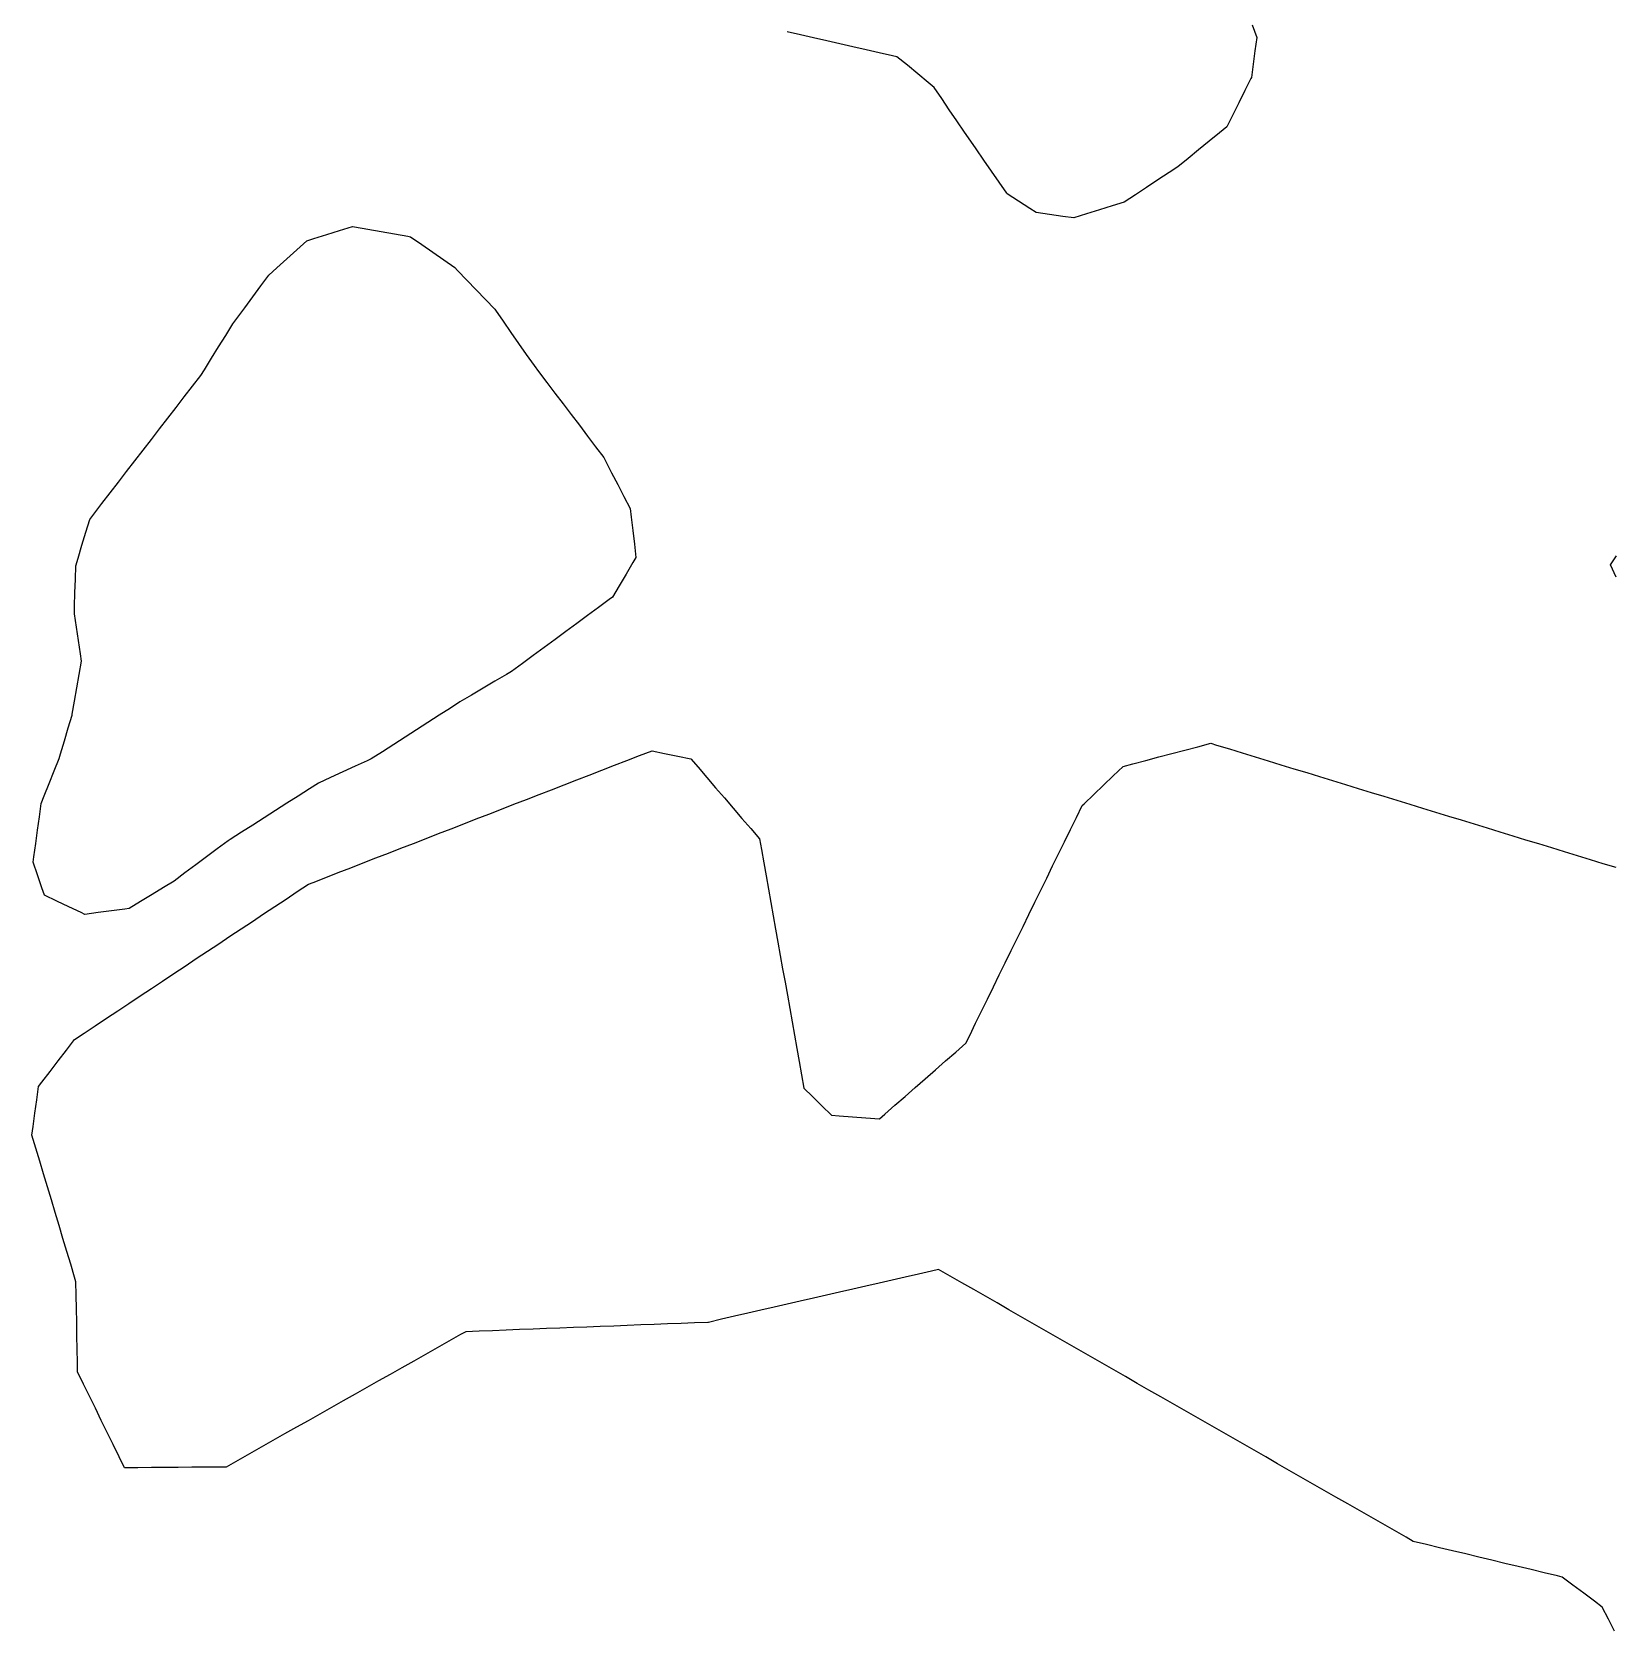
# Model space of a CAD drawing. Header units: millimetres. Extents: x 257 to 2289, y 96 to 1983.
# Drawn here: x 1792 to 1909.5, y 1038.7 to 1157.4 of the extents above; entities that cross this region are included whole.
import ezdxf

# ---------------------------------------------------------------- set-up
doc = ezdxf.new("R2010")
doc.units = ezdxf.units.MM
for name, color, linetype in [('ALL_HOLES', 1, 'Continuous'), ('ALL_ISLANDS', 7, 'Continuous'), ('OUTLINE_ISLAND_01', 7, 'Continuous'), ('OUTLINE_ISLAND_01_HOLE_30', 1, 'Continuous'), ('OUTLINE_ISLAND_01_HOLE_41', 1, 'Continuous')]:
    doc.layers.add(name, color=color, linetype=linetype)

msp = doc.modelspace()

# ---------------------------------------------------------------- linework, layer by layer
at = {"layer": 'ALL_HOLES'}
msp.add_lwpolyline([(1882.5954, 1157.9169), (1882.924, 1156.9724), (1882.7962, 1155.9869), (1882.6676, 1154.9952), (1882.5389, 1154.0035), (1882.4977, 1153.9212), (1882.05, 1153.027), (1881.6023, 1152.1328), (1881.1547, 1151.2386), (1880.707, 1150.3444), (1880.1612, 1149.8996), (1879.3861, 1149.2678), (1878.611, 1148.636), (1877.8358, 1148.0042), (1877.0607, 1147.3723), (1876.4214, 1146.9508), (1875.5866, 1146.4002), (1874.7518, 1145.8497), (1873.917, 1145.2991), (1873.0822, 1144.7486), (1872.2031, 1144.4757), (1871.248, 1144.1793), (1870.2929, 1143.883), (1869.3379, 1143.5866), (1868.5396, 1143.6976), (1867.5491, 1143.8354), (1866.5587, 1143.9732), (1866.0831, 1144.2807), (1865.2434, 1144.8238), (1864.4038, 1145.3669), (1864.3729, 1145.4115), (1863.8038, 1146.2338), (1863.2347, 1147.056), (1862.6656, 1147.8783), (1862.0964, 1148.7006), (1861.5273, 1149.5228), (1861.2302, 1149.958), (1860.6663, 1150.7838), (1860.1024, 1151.6097), (1859.5385, 1152.4355), (1858.9746, 1153.2614), (1858.5267, 1153.632), (1857.7563, 1154.2696), (1856.9859, 1154.9071), (1856.2155, 1155.5447), (1855.8737, 1155.6224), (1854.8986, 1155.8442), (1853.9235, 1156.0661), (1852.9484, 1156.2879), (1851.9734, 1156.5097), (1850.9983, 1156.7315), (1850.0232, 1156.9534), (1849.0481, 1157.1752), (1848.073, 1157.397)], dxfattribs=at)
msp.add_lwpolyline([(1820.1059, 1142.1853), (1820.9268, 1141.6142), (1821.7477, 1141.0431), (1822.5686, 1140.4721), (1823.3895, 1139.901), (1823.5928, 1139.6887), (1824.2844, 1138.9665), (1824.976, 1138.2442), (1825.6676, 1137.5219), (1826.3593, 1136.7997), (1826.4075, 1136.7304), (1826.9792, 1135.91), (1827.5509, 1135.0895), (1828.1226, 1134.269), (1828.6944, 1133.4486), (1829.2661, 1132.6281), (1829.6105, 1132.1742), (1830.215, 1131.3776), (1830.8195, 1130.581), (1831.4239, 1129.7844), (1832.0284, 1128.9878), (1832.6329, 1128.1912), (1833.2374, 1127.3945), (1833.8419, 1126.5979), (1834.4464, 1125.8013), (1834.5706, 1125.5606), (1835.0293, 1124.672), (1835.4879, 1123.7833), (1835.9466, 1122.8947), (1836.4052, 1122.0061), (1836.4818, 1121.3629), (1836.6001, 1120.3699), (1836.7184, 1119.3769), (1836.8366, 1118.3839), (1836.6115, 1118.0036), (1836.1021, 1117.1431), (1835.5928, 1116.2825), (1835.0834, 1115.422), (1834.854, 1115.2533), (1834.0482, 1114.6611), (1833.2424, 1114.069), (1832.4366, 1113.4768), (1831.6308, 1112.8846), (1830.825, 1112.2924), (1830.0191, 1111.7002), (1829.2133, 1111.108), (1828.4075, 1110.5158), (1827.6017, 1109.9237), (1827.212, 1109.6939), (1826.3506, 1109.186), (1825.4892, 1108.6781), (1824.6278, 1108.1702), (1823.7663, 1107.6623), (1823.0549, 1107.2057), (1822.2134, 1106.6655), (1821.3718, 1106.1253), (1820.5303, 1105.5852), (1819.6887, 1105.045), (1818.8472, 1104.5048), (1818.0056, 1103.9647), (1817.1641, 1103.4245), (1816.8876, 1103.2976), (1815.9787, 1102.8805), (1815.0699, 1102.4634), (1814.161, 1102.0463), (1813.2522, 1101.6292), (1812.5955, 1101.2104), (1811.7524, 1100.6727), (1810.9092, 1100.135), (1810.0661, 1099.5973), (1809.223, 1099.0596), (1808.3798, 1098.5219), (1807.5367, 1097.9841), (1806.6936, 1097.4464), (1806.5545, 1097.3433), (1805.7513, 1096.7477), (1804.948, 1096.1522), (1804.1447, 1095.5566), (1803.3414, 1094.961), (1802.5381, 1094.3654), (1801.758, 1093.8887), (1800.9047, 1093.3674), (1800.0514, 1092.846), (1799.198, 1092.3246), (1798.8948, 1092.2839), (1797.9036, 1092.151), (1796.9125, 1092.0181), (1795.9214, 1091.8852), (1795.633, 1092.0216), (1794.7289, 1092.4489), (1793.8248, 1092.8762), (1792.9207, 1093.3035), (1792.7267, 1093.8714), (1792.4035, 1094.8177), (1792.0803, 1095.764), (1792.1344, 1096.1624), (1792.2688, 1097.1533), (1792.4033, 1098.1443), (1792.5378, 1099.1352), (1792.6722, 1100.1261), (1792.8919, 1100.6772), (1793.2621, 1101.6062), (1793.6324, 1102.5351), (1794.0026, 1103.464), (1794.1073, 1103.8108), (1794.3963, 1104.7681), (1794.6854, 1105.7254), (1794.9744, 1106.6828), (1794.9846, 1106.7407), (1795.1572, 1107.7257), (1795.3298, 1108.7107), (1795.5024, 1109.6957), (1795.675, 1110.6807), (1795.5911, 1111.2373), (1795.4421, 1112.2262), (1795.2931, 1113.215), (1795.1441, 1114.2039), (1795.1585, 1114.7642), (1795.1844, 1115.7638), (1795.2102, 1116.7635), (1795.236, 1117.7632), (1795.4086, 1118.3349), (1795.6976, 1119.2922), (1795.9865, 1120.2496), (1796.2755, 1121.2069), (1796.5763, 1121.5965), (1797.1874, 1122.388), (1797.7985, 1123.1795), (1798.4096, 1123.9711), (1799.0207, 1124.7626), (1799.6318, 1125.5542), (1800.2429, 1126.3457), (1800.854, 1127.1373), (1801.4651, 1127.9288), (1802.0762, 1128.7204), (1802.6874, 1129.5119), (1803.2985, 1130.3035), (1803.9096, 1131.095), (1804.5207, 1131.8866), (1804.7901, 1132.3185), (1805.3192, 1133.167), (1805.8484, 1134.0155), (1806.3775, 1134.8641), (1806.9067, 1135.7126), (1807.2019, 1136.1138), (1807.7946, 1136.9193), (1808.3872, 1137.7248), (1808.9799, 1138.5302), (1809.5725, 1139.3357), (1810.1643, 1139.8723), (1810.9051, 1140.544), (1811.6459, 1141.2157), (1812.3867, 1141.8874), (1812.9181, 1142.053), (1813.8728, 1142.3503), (1814.8276, 1142.6477), (1815.7824, 1142.9451), (1815.946, 1142.9163), (1816.9309, 1142.7432), (1817.9158, 1142.5702), (1818.9007, 1142.3971), (1819.8856, 1142.224)], close=True, dxfattribs=at)
at = {"layer": 'ALL_ISLANDS'}
for points in [[(1909.6111, 1116.9142), (1909.2046, 1117.8279), (1909.6531, 1118.5072)], [(1909.4933, 1038.6981), (1909.0394, 1039.5892), (1908.5856, 1040.4803), (1908.0109, 1040.9093), (1907.2095, 1041.5075), (1906.4082, 1042.1057), (1905.6068, 1042.7039), (1905.252, 1042.7887), (1904.2794, 1043.0212), (1903.3068, 1043.2537), (1902.3342, 1043.4862), (1901.3616, 1043.7187), (1900.389, 1043.9512), (1899.4164, 1044.1837), (1898.4438, 1044.4162), (1897.4712, 1044.6487), (1896.4987, 1044.8812), (1895.5261, 1045.1137), (1894.5535, 1045.3462), (1894.019, 1045.6522), (1893.1512, 1046.1492), (1892.2835, 1046.6461), (1891.4157, 1047.143), (1890.5479, 1047.64), (1889.6801, 1048.1369), (1888.8123, 1048.6339), (1887.9445, 1049.1308), (1887.0768, 1049.6278), (1886.209, 1050.1247), (1885.3412, 1050.6216), (1884.4734, 1051.1186), (1883.6056, 1051.6155), (1882.7378, 1052.1125), (1881.8701, 1052.6094), (1881.0023, 1053.1064), (1880.1345, 1053.6033), (1879.2667, 1054.1003), (1878.3989, 1054.5972), (1877.5311, 1055.0941), (1876.6634, 1055.5911), (1875.7956, 1056.088), (1874.9278, 1056.585), (1874.06, 1057.0819), (1873.1922, 1057.5789), (1872.3244, 1058.0758), (1871.4567, 1058.5727), (1870.5889, 1059.0697), (1869.7211, 1059.5666), (1868.8533, 1060.0636), (1867.9855, 1060.5605), (1867.1177, 1061.0575), (1866.25, 1061.5544), (1865.3822, 1062.0513), (1864.5144, 1062.5483), (1863.6466, 1063.0452), (1862.7788, 1063.5422), (1861.911, 1064.0391), (1861.0433, 1064.5361), (1860.1755, 1065.033), (1859.3077, 1065.5299), (1858.7836, 1065.4097), (1857.8089, 1065.1861), (1856.8342, 1064.9626), (1855.8595, 1064.739), (1854.8848, 1064.5154), (1853.9101, 1064.2919), (1852.9355, 1064.0683), (1851.9608, 1063.8447), (1850.9861, 1063.6211), (1850.0114, 1063.3976), (1849.0367, 1063.174), (1848.062, 1062.9504), (1847.0873, 1062.7268), (1846.1126, 1062.5033), (1845.138, 1062.2797), (1844.1633, 1062.0561), (1843.1886, 1061.8326), (1842.2139, 1061.609), (1842.1825, 1061.6078), (1841.1832, 1061.569), (1840.184, 1061.5303), (1839.1847, 1061.4915), (1838.1855, 1061.4528), (1837.1862, 1061.414), (1836.187, 1061.3753), (1835.1877, 1061.3365), (1834.1885, 1061.2978), (1833.1892, 1061.2591), (1832.19, 1061.2203), (1831.1907, 1061.1816), (1830.1915, 1061.1428), (1829.1922, 1061.1041), (1828.193, 1061.0653), (1827.1937, 1061.0266), (1826.1945, 1060.9878), (1825.1953, 1060.9491), (1824.196, 1060.9103), (1823.8157, 1060.6958), (1822.9447, 1060.2044), (1822.0738, 1059.713), (1821.2028, 1059.2216), (1820.3319, 1058.7303), (1819.4609, 1058.2389), (1818.59, 1057.7475), (1817.719, 1057.2562), (1816.8481, 1056.7648), (1815.9771, 1056.2734), (1815.1062, 1055.782), (1814.2352, 1055.2907), (1813.3643, 1054.7993), (1812.4933, 1054.3079), (1811.6224, 1053.8165), (1810.7514, 1053.3252), (1809.8805, 1052.8338), (1809.0095, 1052.3424), (1808.1386, 1051.851), (1807.2676, 1051.3597), (1806.3967, 1050.8683), (1805.8563, 1050.8642), (1804.8563, 1050.8566), (1803.8563, 1050.849), (1802.8564, 1050.8414), (1801.8564, 1050.8339), (1800.8564, 1050.8263), (1799.8565, 1050.8187), (1798.8565, 1050.8111), (1798.4539, 1051.6353), (1798.0149, 1052.5338), (1797.576, 1053.4324), (1797.1371, 1054.3309), (1796.6981, 1055.2294), (1796.2592, 1056.1279), (1795.8202, 1057.0264), (1795.3813, 1057.925), (1795.3686, 1058.6175), (1795.3502, 1059.6174), (1795.3318, 1060.6172), (1795.3134, 1061.617), (1795.295, 1062.6169), (1795.2766, 1063.6167), (1795.2582, 1064.6165), (1795.1544, 1064.9619), (1794.8667, 1065.9197), (1794.579, 1066.8774), (1794.2912, 1067.8351), (1794.0035, 1068.7928), (1793.7158, 1069.7505), (1793.4281, 1070.7082), (1793.1404, 1071.6659), (1792.8526, 1072.6237), (1792.5649, 1073.5814), (1792.2772, 1074.5391), (1791.9895, 1075.4968), (1792.0759, 1076.135), (1792.2102, 1077.126), (1792.3444, 1078.1169), (1792.4787, 1079.1079), (1792.7227, 1079.4266), (1793.3304, 1080.2208), (1793.9381, 1081.0149), (1794.5459, 1081.809), (1795.1536, 1082.6032), (1795.8596, 1083.0717), (1796.6927, 1083.6247), (1797.5259, 1084.1777), (1798.3591, 1084.7307), (1799.1923, 1085.2838), (1800.0255, 1085.8368), (1800.8586, 1086.3898), (1801.6918, 1086.9428), (1802.525, 1087.4958), (1803.3582, 1088.0488), (1804.1914, 1088.6018), (1805.0245, 1089.1548), (1805.8577, 1089.7078), (1806.6909, 1090.2608), (1807.5241, 1090.8138), (1808.3572, 1091.3668), (1809.1904, 1091.9198), (1810.0236, 1092.4728), (1810.8568, 1093.0258), (1811.69, 1093.5788), (1812.5231, 1094.1318), (1812.8646, 1094.2644), (1813.7967, 1094.6264), (1814.7289, 1094.9884), (1815.6611, 1095.3505), (1816.5932, 1095.7125), (1817.5254, 1096.0745), (1818.4576, 1096.4365), (1819.3898, 1096.7985), (1820.3219, 1097.1606), (1821.2541, 1097.5226), (1822.1863, 1097.8846), (1823.1184, 1098.2466), (1824.0506, 1098.6086), (1824.9828, 1098.9706), (1825.915, 1099.3327), (1826.8471, 1099.6947), (1827.7793, 1100.0567), (1828.7115, 1100.4187), (1829.6436, 1100.7807), (1830.5758, 1101.1427), (1831.508, 1101.5048), (1832.4402, 1101.8668), (1833.3723, 1102.2288), (1834.3045, 1102.5908), (1835.2367, 1102.9528), (1836.1688, 1103.3149), (1837.101, 1103.6769), (1838.0332, 1104.0389), (1838.9637, 1103.8405), (1839.9417, 1103.6319), (1840.9197, 1103.4234), (1841.4496, 1102.8058), (1842.1008, 1102.0468), (1842.7519, 1101.2878), (1843.403, 1100.5289), (1844.0542, 1099.7699), (1844.7053, 1099.011), (1845.3565, 1098.252), (1846.0076, 1097.4931), (1846.1473, 1096.7101), (1846.323, 1095.7257), (1846.4987, 1094.7412), (1846.6743, 1093.7568), (1846.85, 1092.7723), (1847.0256, 1091.7879), (1847.2013, 1090.8034), (1847.377, 1089.819), (1847.5526, 1088.8345), (1847.7283, 1087.8501), (1847.904, 1086.8656), (1848.0796, 1085.8812), (1848.2553, 1084.8967), (1848.431, 1083.9123), (1848.6066, 1082.9278), (1848.7823, 1081.9434), (1848.958, 1080.9589), (1849.1336, 1079.9745), (1849.3093, 1078.99), (1849.9319, 1078.3837), (1850.6483, 1077.686), (1851.3647, 1076.9883), (1851.9177, 1076.9455), (1852.9147, 1076.8683), (1853.9117, 1076.7911), (1854.9087, 1076.714), (1855.3064, 1077.0615), (1856.0594, 1077.7196), (1856.8124, 1078.3776), (1857.5654, 1079.0357), (1858.3183, 1079.6937), (1859.0713, 1080.3517), (1859.8243, 1081.0098), (1860.5773, 1081.6678), (1861.3303, 1082.3259), (1861.616, 1082.9093), (1862.0559, 1083.8073), (1862.4957, 1084.7054), (1862.9356, 1085.6035), (1863.3755, 1086.5015), (1863.8153, 1087.3996), (1864.2552, 1088.2977), (1864.6951, 1089.1957), (1865.1349, 1090.0938), (1865.5748, 1090.9918), (1866.0147, 1091.8899), (1866.4545, 1092.788), (1866.8944, 1093.686), (1867.3343, 1094.5841), (1867.7741, 1095.4822), (1868.214, 1096.3802), (1868.6539, 1097.2783), (1869.0937, 1098.1764), (1869.5336, 1099.0744), (1869.9735, 1099.9725), (1870.1129, 1100.1061), (1870.835, 1100.7979), (1871.557, 1101.4898), (1872.279, 1102.1816), (1873.0011, 1102.8735), (1873.7235, 1103.063), (1874.6907, 1103.3168), (1875.658, 1103.5706), (1876.6252, 1103.8244), (1877.5925, 1104.0782), (1878.5598, 1104.3319), (1879.527, 1104.5857), (1879.946, 1104.4574), (1880.9021, 1104.1647), (1881.8583, 1103.8719), (1882.8145, 1103.5791), (1883.7707, 1103.2863), (1884.7269, 1102.9936), (1885.683, 1102.7008), (1886.6392, 1102.408), (1887.5954, 1102.1152), (1888.5516, 1101.8225), (1889.5078, 1101.5297), (1890.464, 1101.2369), (1891.4201, 1100.9441), (1892.3763, 1100.6514), (1893.3325, 1100.3586), (1894.2887, 1100.0658), (1895.2449, 1099.773), (1896.201, 1099.4803), (1897.1572, 1099.1875), (1898.1134, 1098.8947), (1899.0696, 1098.6019), (1900.0258, 1098.3092), (1900.982, 1098.0164), (1901.9381, 1097.7236), (1902.8943, 1097.4308), (1903.8505, 1097.1381), (1904.8067, 1096.8453), (1905.7629, 1096.5525), (1906.719, 1096.2597), (1907.6752, 1095.967), (1908.6314, 1095.6742), (1909.5876, 1095.3814)]]:
    msp.add_lwpolyline(points, dxfattribs=at)
at = {"layer": 'OUTLINE_ISLAND_01'}
for points in [[(1909.6111, 1116.9142), (1909.2046, 1117.8279), (1909.6531, 1118.5072)], [(1909.4933, 1038.6981), (1909.0394, 1039.5892), (1908.5856, 1040.4803), (1908.0109, 1040.9093), (1907.2095, 1041.5075), (1906.4082, 1042.1057), (1905.6068, 1042.7039), (1905.252, 1042.7887), (1904.2794, 1043.0212), (1903.3068, 1043.2537), (1902.3342, 1043.4862), (1901.3616, 1043.7187), (1900.389, 1043.9512), (1899.4164, 1044.1837), (1898.4438, 1044.4162), (1897.4712, 1044.6487), (1896.4987, 1044.8812), (1895.5261, 1045.1137), (1894.5535, 1045.3462), (1894.019, 1045.6522), (1893.1512, 1046.1492), (1892.2835, 1046.6461), (1891.4157, 1047.143), (1890.5479, 1047.64), (1889.6801, 1048.1369), (1888.8123, 1048.6339), (1887.9445, 1049.1308), (1887.0768, 1049.6278), (1886.209, 1050.1247), (1885.3412, 1050.6216), (1884.4734, 1051.1186), (1883.6056, 1051.6155), (1882.7378, 1052.1125), (1881.8701, 1052.6094), (1881.0023, 1053.1064), (1880.1345, 1053.6033), (1879.2667, 1054.1003), (1878.3989, 1054.5972), (1877.5311, 1055.0941), (1876.6634, 1055.5911), (1875.7956, 1056.088), (1874.9278, 1056.585), (1874.06, 1057.0819), (1873.1922, 1057.5789), (1872.3244, 1058.0758), (1871.4567, 1058.5727), (1870.5889, 1059.0697), (1869.7211, 1059.5666), (1868.8533, 1060.0636), (1867.9855, 1060.5605), (1867.1177, 1061.0575), (1866.25, 1061.5544), (1865.3822, 1062.0513), (1864.5144, 1062.5483), (1863.6466, 1063.0452), (1862.7788, 1063.5422), (1861.911, 1064.0391), (1861.0433, 1064.5361), (1860.1755, 1065.033), (1859.3077, 1065.5299), (1858.7836, 1065.4097), (1857.8089, 1065.1861), (1856.8342, 1064.9626), (1855.8595, 1064.739), (1854.8848, 1064.5154), (1853.9101, 1064.2919), (1852.9355, 1064.0683), (1851.9608, 1063.8447), (1850.9861, 1063.6211), (1850.0114, 1063.3976), (1849.0367, 1063.174), (1848.062, 1062.9504), (1847.0873, 1062.7268), (1846.1126, 1062.5033), (1845.138, 1062.2797), (1844.1633, 1062.0561), (1843.1886, 1061.8326), (1842.2139, 1061.609), (1842.1825, 1061.6078), (1841.1832, 1061.569), (1840.184, 1061.5303), (1839.1847, 1061.4915), (1838.1855, 1061.4528), (1837.1862, 1061.414), (1836.187, 1061.3753), (1835.1877, 1061.3365), (1834.1885, 1061.2978), (1833.1892, 1061.2591), (1832.19, 1061.2203), (1831.1907, 1061.1816), (1830.1915, 1061.1428), (1829.1922, 1061.1041), (1828.193, 1061.0653), (1827.1937, 1061.0266), (1826.1945, 1060.9878), (1825.1953, 1060.9491), (1824.196, 1060.9103), (1823.8157, 1060.6958), (1822.9447, 1060.2044), (1822.0738, 1059.713), (1821.2028, 1059.2216), (1820.3319, 1058.7303), (1819.4609, 1058.2389), (1818.59, 1057.7475), (1817.719, 1057.2562), (1816.8481, 1056.7648), (1815.9771, 1056.2734), (1815.1062, 1055.782), (1814.2352, 1055.2907), (1813.3643, 1054.7993), (1812.4933, 1054.3079), (1811.6224, 1053.8165), (1810.7514, 1053.3252), (1809.8805, 1052.8338), (1809.0095, 1052.3424), (1808.1386, 1051.851), (1807.2676, 1051.3597), (1806.3967, 1050.8683), (1805.8563, 1050.8642), (1804.8563, 1050.8566), (1803.8563, 1050.849), (1802.8564, 1050.8414), (1801.8564, 1050.8339), (1800.8564, 1050.8263), (1799.8565, 1050.8187), (1798.8565, 1050.8111), (1798.4539, 1051.6353), (1798.0149, 1052.5338), (1797.576, 1053.4324), (1797.1371, 1054.3309), (1796.6981, 1055.2294), (1796.2592, 1056.1279), (1795.8202, 1057.0264), (1795.3813, 1057.925), (1795.3686, 1058.6175), (1795.3502, 1059.6174), (1795.3318, 1060.6172), (1795.3134, 1061.617), (1795.295, 1062.6169), (1795.2766, 1063.6167), (1795.2582, 1064.6165), (1795.1544, 1064.9619), (1794.8667, 1065.9197), (1794.579, 1066.8774), (1794.2912, 1067.8351), (1794.0035, 1068.7928), (1793.7158, 1069.7505), (1793.4281, 1070.7082), (1793.1404, 1071.6659), (1792.8526, 1072.6237), (1792.5649, 1073.5814), (1792.2772, 1074.5391), (1791.9895, 1075.4968), (1792.0759, 1076.135), (1792.2102, 1077.126), (1792.3444, 1078.1169), (1792.4787, 1079.1079), (1792.7227, 1079.4266), (1793.3304, 1080.2208), (1793.9381, 1081.0149), (1794.5459, 1081.809), (1795.1536, 1082.6032), (1795.8596, 1083.0717), (1796.6927, 1083.6247), (1797.5259, 1084.1777), (1798.3591, 1084.7307), (1799.1923, 1085.2838), (1800.0255, 1085.8368), (1800.8586, 1086.3898), (1801.6918, 1086.9428), (1802.525, 1087.4958), (1803.3582, 1088.0488), (1804.1914, 1088.6018), (1805.0245, 1089.1548), (1805.8577, 1089.7078), (1806.6909, 1090.2608), (1807.5241, 1090.8138), (1808.3572, 1091.3668), (1809.1904, 1091.9198), (1810.0236, 1092.4728), (1810.8568, 1093.0258), (1811.69, 1093.5788), (1812.5231, 1094.1318), (1812.8646, 1094.2644), (1813.7967, 1094.6264), (1814.7289, 1094.9884), (1815.6611, 1095.3505), (1816.5932, 1095.7125), (1817.5254, 1096.0745), (1818.4576, 1096.4365), (1819.3898, 1096.7985), (1820.3219, 1097.1606), (1821.2541, 1097.5226), (1822.1863, 1097.8846), (1823.1184, 1098.2466), (1824.0506, 1098.6086), (1824.9828, 1098.9706), (1825.915, 1099.3327), (1826.8471, 1099.6947), (1827.7793, 1100.0567), (1828.7115, 1100.4187), (1829.6436, 1100.7807), (1830.5758, 1101.1427), (1831.508, 1101.5048), (1832.4402, 1101.8668), (1833.3723, 1102.2288), (1834.3045, 1102.5908), (1835.2367, 1102.9528), (1836.1688, 1103.3149), (1837.101, 1103.6769), (1838.0332, 1104.0389), (1838.9637, 1103.8405), (1839.9417, 1103.6319), (1840.9197, 1103.4234), (1841.4496, 1102.8058), (1842.1008, 1102.0468), (1842.7519, 1101.2878), (1843.403, 1100.5289), (1844.0542, 1099.7699), (1844.7053, 1099.011), (1845.3565, 1098.252), (1846.0076, 1097.4931), (1846.1473, 1096.7101), (1846.323, 1095.7257), (1846.4987, 1094.7412), (1846.6743, 1093.7568), (1846.85, 1092.7723), (1847.0256, 1091.7879), (1847.2013, 1090.8034), (1847.377, 1089.819), (1847.5526, 1088.8345), (1847.7283, 1087.8501), (1847.904, 1086.8656), (1848.0796, 1085.8812), (1848.2553, 1084.8967), (1848.431, 1083.9123), (1848.6066, 1082.9278), (1848.7823, 1081.9434), (1848.958, 1080.9589), (1849.1336, 1079.9745), (1849.3093, 1078.99), (1849.9319, 1078.3837), (1850.6483, 1077.686), (1851.3647, 1076.9883), (1851.9177, 1076.9455), (1852.9147, 1076.8683), (1853.9117, 1076.7911), (1854.9087, 1076.714), (1855.3064, 1077.0615), (1856.0594, 1077.7196), (1856.8124, 1078.3776), (1857.5654, 1079.0357), (1858.3183, 1079.6937), (1859.0713, 1080.3517), (1859.8243, 1081.0098), (1860.5773, 1081.6678), (1861.3303, 1082.3259), (1861.616, 1082.9093), (1862.0559, 1083.8073), (1862.4957, 1084.7054), (1862.9356, 1085.6035), (1863.3755, 1086.5015), (1863.8153, 1087.3996), (1864.2552, 1088.2977), (1864.6951, 1089.1957), (1865.1349, 1090.0938), (1865.5748, 1090.9918), (1866.0147, 1091.8899), (1866.4545, 1092.788), (1866.8944, 1093.686), (1867.3343, 1094.5841), (1867.7741, 1095.4822), (1868.214, 1096.3802), (1868.6539, 1097.2783), (1869.0937, 1098.1764), (1869.5336, 1099.0744), (1869.9735, 1099.9725), (1870.1129, 1100.1061), (1870.835, 1100.7979), (1871.557, 1101.4898), (1872.279, 1102.1816), (1873.0011, 1102.8735), (1873.7235, 1103.063), (1874.6907, 1103.3168), (1875.658, 1103.5706), (1876.6252, 1103.8244), (1877.5925, 1104.0782), (1878.5598, 1104.3319), (1879.527, 1104.5857), (1879.946, 1104.4574), (1880.9021, 1104.1647), (1881.8583, 1103.8719), (1882.8145, 1103.5791), (1883.7707, 1103.2863), (1884.7269, 1102.9936), (1885.683, 1102.7008), (1886.6392, 1102.408), (1887.5954, 1102.1152), (1888.5516, 1101.8225), (1889.5078, 1101.5297), (1890.464, 1101.2369), (1891.4201, 1100.9441), (1892.3763, 1100.6514), (1893.3325, 1100.3586), (1894.2887, 1100.0658), (1895.2449, 1099.773), (1896.201, 1099.4803), (1897.1572, 1099.1875), (1898.1134, 1098.8947), (1899.0696, 1098.6019), (1900.0258, 1098.3092), (1900.982, 1098.0164), (1901.9381, 1097.7236), (1902.8943, 1097.4308), (1903.8505, 1097.1381), (1904.8067, 1096.8453), (1905.7629, 1096.5525), (1906.719, 1096.2597), (1907.6752, 1095.967), (1908.6314, 1095.6742), (1909.5876, 1095.3814)]]:
    msp.add_lwpolyline(points, dxfattribs=at)
at = {"layer": 'OUTLINE_ISLAND_01_HOLE_30'}
msp.add_lwpolyline([(1820.1059, 1142.1853), (1820.9268, 1141.6142), (1821.7477, 1141.0431), (1822.5686, 1140.4721), (1823.3895, 1139.901), (1823.5928, 1139.6887), (1824.2844, 1138.9665), (1824.976, 1138.2442), (1825.6676, 1137.5219), (1826.3593, 1136.7997), (1826.4075, 1136.7304), (1826.9792, 1135.91), (1827.5509, 1135.0895), (1828.1226, 1134.269), (1828.6944, 1133.4486), (1829.2661, 1132.6281), (1829.6105, 1132.1742), (1830.215, 1131.3776), (1830.8195, 1130.581), (1831.4239, 1129.7844), (1832.0284, 1128.9878), (1832.6329, 1128.1912), (1833.2374, 1127.3945), (1833.8419, 1126.5979), (1834.4464, 1125.8013), (1834.5706, 1125.5606), (1835.0293, 1124.672), (1835.4879, 1123.7833), (1835.9466, 1122.8947), (1836.4052, 1122.0061), (1836.4818, 1121.3629), (1836.6001, 1120.3699), (1836.7184, 1119.3769), (1836.8366, 1118.3839), (1836.6115, 1118.0036), (1836.1021, 1117.1431), (1835.5928, 1116.2825), (1835.0834, 1115.422), (1834.854, 1115.2533), (1834.0482, 1114.6611), (1833.2424, 1114.069), (1832.4366, 1113.4768), (1831.6308, 1112.8846), (1830.825, 1112.2924), (1830.0191, 1111.7002), (1829.2133, 1111.108), (1828.4075, 1110.5158), (1827.6017, 1109.9237), (1827.212, 1109.6939), (1826.3506, 1109.186), (1825.4892, 1108.6781), (1824.6278, 1108.1702), (1823.7663, 1107.6623), (1823.0549, 1107.2057), (1822.2134, 1106.6655), (1821.3718, 1106.1253), (1820.5303, 1105.5852), (1819.6887, 1105.045), (1818.8472, 1104.5048), (1818.0056, 1103.9647), (1817.1641, 1103.4245), (1816.8876, 1103.2976), (1815.9787, 1102.8805), (1815.0699, 1102.4634), (1814.161, 1102.0463), (1813.2522, 1101.6292), (1812.5955, 1101.2104), (1811.7524, 1100.6727), (1810.9092, 1100.135), (1810.0661, 1099.5973), (1809.223, 1099.0596), (1808.3798, 1098.5219), (1807.5367, 1097.9841), (1806.6936, 1097.4464), (1806.5545, 1097.3433), (1805.7513, 1096.7477), (1804.948, 1096.1522), (1804.1447, 1095.5566), (1803.3414, 1094.961), (1802.5381, 1094.3654), (1801.758, 1093.8887), (1800.9047, 1093.3674), (1800.0514, 1092.846), (1799.198, 1092.3246), (1798.8948, 1092.2839), (1797.9036, 1092.151), (1796.9125, 1092.0181), (1795.9214, 1091.8852), (1795.633, 1092.0216), (1794.7289, 1092.4489), (1793.8248, 1092.8762), (1792.9207, 1093.3035), (1792.7267, 1093.8714), (1792.4035, 1094.8177), (1792.0803, 1095.764), (1792.1344, 1096.1624), (1792.2688, 1097.1533), (1792.4033, 1098.1443), (1792.5378, 1099.1352), (1792.6722, 1100.1261), (1792.8919, 1100.6772), (1793.2621, 1101.6062), (1793.6324, 1102.5351), (1794.0026, 1103.464), (1794.1073, 1103.8108), (1794.3963, 1104.7681), (1794.6854, 1105.7254), (1794.9744, 1106.6828), (1794.9846, 1106.7407), (1795.1572, 1107.7257), (1795.3298, 1108.7107), (1795.5024, 1109.6957), (1795.675, 1110.6807), (1795.5911, 1111.2373), (1795.4421, 1112.2262), (1795.2931, 1113.215), (1795.1441, 1114.2039), (1795.1585, 1114.7642), (1795.1844, 1115.7638), (1795.2102, 1116.7635), (1795.236, 1117.7632), (1795.4086, 1118.3349), (1795.6976, 1119.2922), (1795.9865, 1120.2496), (1796.2755, 1121.2069), (1796.5763, 1121.5965), (1797.1874, 1122.388), (1797.7985, 1123.1795), (1798.4096, 1123.9711), (1799.0207, 1124.7626), (1799.6318, 1125.5542), (1800.2429, 1126.3457), (1800.854, 1127.1373), (1801.4651, 1127.9288), (1802.0762, 1128.7204), (1802.6874, 1129.5119), (1803.2985, 1130.3035), (1803.9096, 1131.095), (1804.5207, 1131.8866), (1804.7901, 1132.3185), (1805.3192, 1133.167), (1805.8484, 1134.0155), (1806.3775, 1134.8641), (1806.9067, 1135.7126), (1807.2019, 1136.1138), (1807.7946, 1136.9193), (1808.3872, 1137.7248), (1808.9799, 1138.5302), (1809.5725, 1139.3357), (1810.1643, 1139.8723), (1810.9051, 1140.544), (1811.6459, 1141.2157), (1812.3867, 1141.8874), (1812.9181, 1142.053), (1813.8728, 1142.3503), (1814.8276, 1142.6477), (1815.7824, 1142.9451), (1815.946, 1142.9163), (1816.9309, 1142.7432), (1817.9158, 1142.5702), (1818.9007, 1142.3971), (1819.8856, 1142.224)], close=True, dxfattribs=at)
at = {"layer": 'OUTLINE_ISLAND_01_HOLE_41'}
msp.add_lwpolyline([(1882.5954, 1157.9169), (1882.924, 1156.9724), (1882.7962, 1155.9869), (1882.6676, 1154.9952), (1882.5389, 1154.0035), (1882.4977, 1153.9212), (1882.05, 1153.027), (1881.6023, 1152.1328), (1881.1547, 1151.2386), (1880.707, 1150.3444), (1880.1612, 1149.8996), (1879.3861, 1149.2678), (1878.611, 1148.636), (1877.8358, 1148.0042), (1877.0607, 1147.3723), (1876.4214, 1146.9508), (1875.5866, 1146.4002), (1874.7518, 1145.8497), (1873.917, 1145.2991), (1873.0822, 1144.7486), (1872.2031, 1144.4757), (1871.248, 1144.1793), (1870.2929, 1143.883), (1869.3379, 1143.5866), (1868.5396, 1143.6976), (1867.5491, 1143.8354), (1866.5587, 1143.9732), (1866.0831, 1144.2807), (1865.2434, 1144.8238), (1864.4038, 1145.3669), (1864.3729, 1145.4115), (1863.8038, 1146.2338), (1863.2347, 1147.056), (1862.6656, 1147.8783), (1862.0964, 1148.7006), (1861.5273, 1149.5228), (1861.2302, 1149.958), (1860.6663, 1150.7838), (1860.1024, 1151.6097), (1859.5385, 1152.4355), (1858.9746, 1153.2614), (1858.5267, 1153.632), (1857.7563, 1154.2696), (1856.9859, 1154.9071), (1856.2155, 1155.5447), (1855.8737, 1155.6224), (1854.8986, 1155.8442), (1853.9235, 1156.0661), (1852.9484, 1156.2879), (1851.9734, 1156.5097), (1850.9983, 1156.7315), (1850.0232, 1156.9534), (1849.0481, 1157.1752), (1848.073, 1157.397)], dxfattribs=at)

doc.saveas('drawing.dxf')
